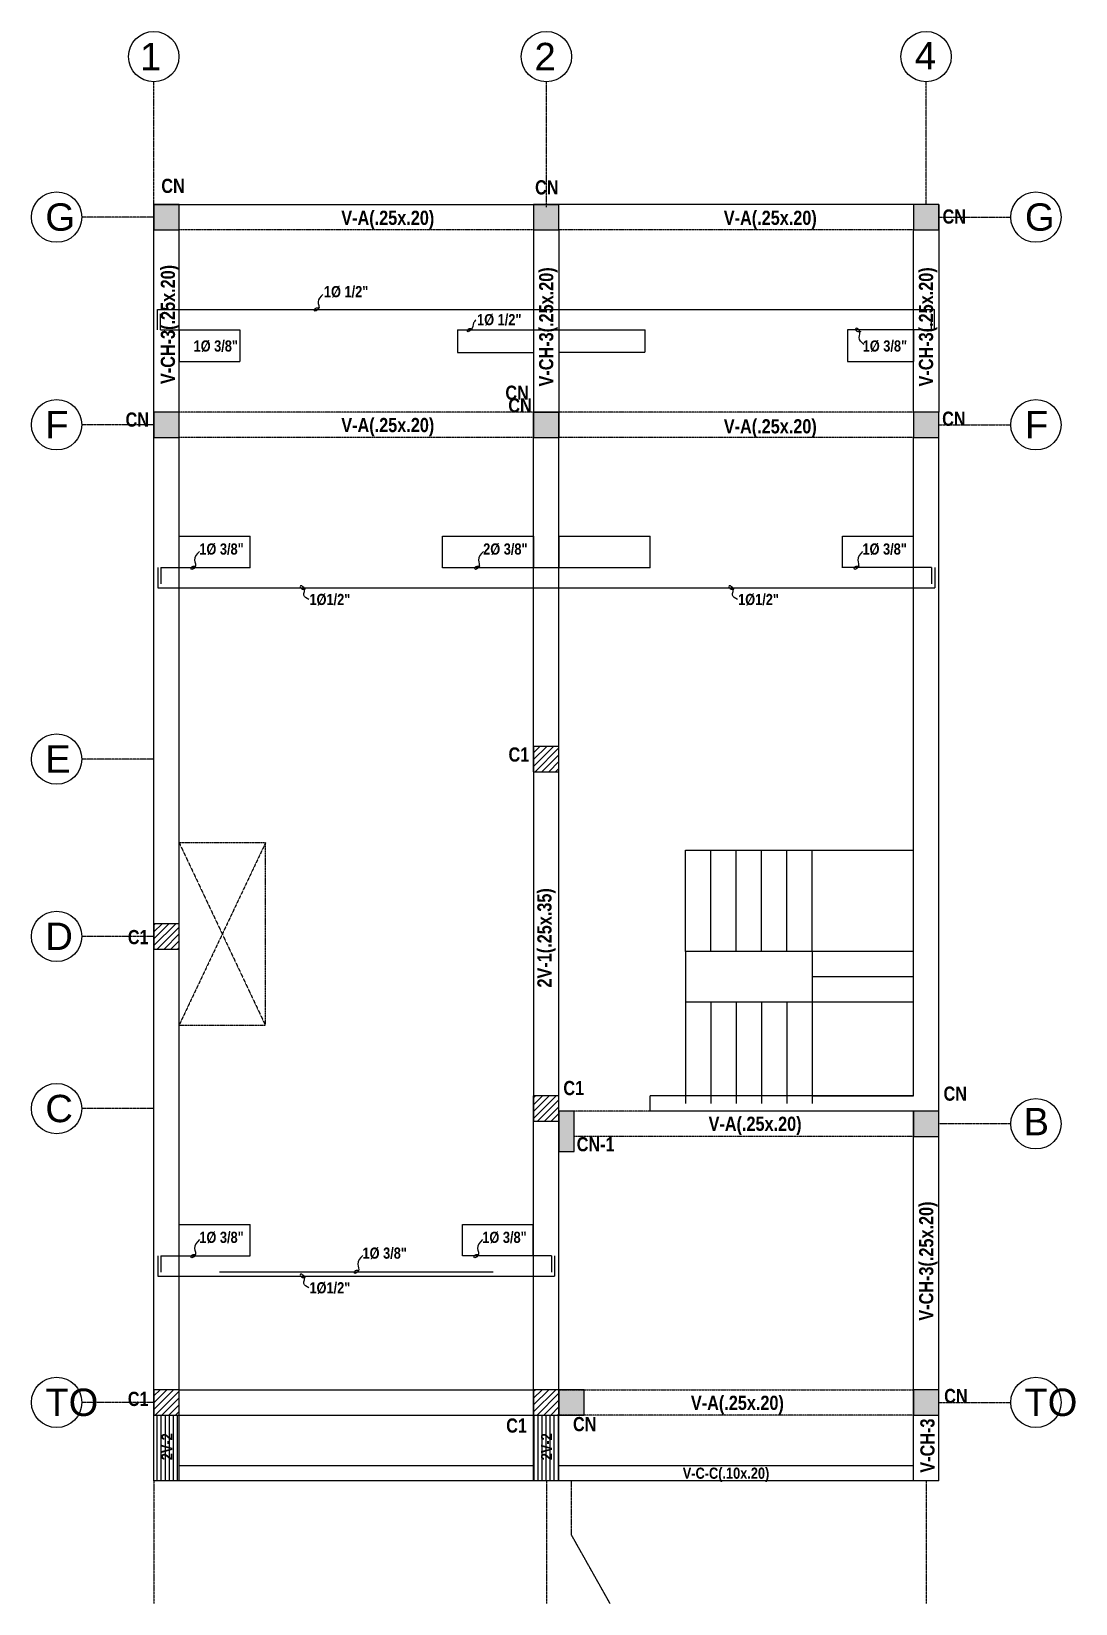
# Model space of a CAD drawing. Header units: millimetres. Extents: x -249630 to 95394, y -188036 to 109963.
# Drawn here: x 69944 to 80253, y -84337 to -68819 of the extents above; entities that cross this region are included whole.
import ezdxf

# ---------------------------------------------------------------- set-up
doc = ezdxf.new("R2010")
doc.units = ezdxf.units.MM
doc.header["$PDMODE"] = 2
doc.linetypes.add('ACAD_ISO04W100', pattern=[30, 24, -3, 0, -3])
doc.linetypes.add('DASHED2', pattern=[9.525, 6.35, -3.175])
for name, color, linetype in [('EJES', 161, 'Continuous'), ('Layer1', 2, 'Continuous'), ('Layer11', 30, 'Continuous'), ('Layer8', 8, 'Continuous'), ('SOMBRA', 252, 'Continuous'), ('SUBTITULOS', 90, 'Continuous'), ('TEXTOS', 11, 'Continuous'), ('VEREDA', 1, 'Continuous')]:
    doc.layers.add(name, color=color, linetype=linetype)
doc.styles.add('ARIAL', font='arial.ttf', dxfattribs={"height": 0.14})
doc.styles.add('COTAS', font='arial.ttf', dxfattribs={"width": 1.1})
doc.styles.add('DESCRIPCION(E)', font='swisscbi.ttf', dxfattribs={"width": 1.1, "oblique": 15, "height": 0.15})
doc.styles.add('SUBTITULOS(E)', font='swisscbi.ttf', dxfattribs={"oblique": 15, "height": 0.2})
doc.dimstyles.new('COTA1-50', dxfattribs={"dimscale": 0.5, "dimtxt": 0.22, "dimasz": 0.12, "dimexe": 0.08, "dimexo": 0.05, "dimgap": 0.076, "dimtad": 2, "dimzin": 4, "dimdsep": 46, "dimtxsty": 'COTAS', "dimblk": 'ARCHTICK', "dimcen": -0.1, "dimclrd": 141, "dimclre": 141, "dimclrt": 11, "dimadec": 0, "dimazin": 0, "dimtfac": 1, "dimtix": 1, "dimtmove": 1, "dimatfit": 3, "dimfxl": 1, "dimtolj": 1, "dimtzin": 0, "dimarcsym": 0})

# ---------------------------------------------------------------- blocks, each defined once
blk = doc.blocks.new('_ArchTick')
at = {"color": 0, "linetype": 'ByBlock', "const_width": 0.15}
blk.add_lwpolyline([(-0.5, -0.5), (0.5, 0.5)], dxfattribs=at)
blk = doc.blocks.new('*D474')
at = {"layer": 'Defpoints', "color": 0, "transparency": 16777216}
for p in [(71402, -71765), (72002, -71765), (72002, -72076)]:
    blk.add_point(p, dxfattribs=at)
at = {"layer": 'Layer11', "color": 141, "lineweight": -2, "transparency": 16777216}
for p, q in [((71402, -71765), (71402, -72076)), ((72002, -71765), (72002, -72076)), ((71402, -72076), (72002, -72076))]:
    blk.add_line(p, q, dxfattribs=at)
at = {"layer": 'Layer11', "color": 141, "lineweight": -2, "transparency": 16777216, "xscale": 0.06, "yscale": 0.06, "zscale": 0.06, "rotation": 180}
blk.add_blockref('_ArchTick', (71402, -72076), dxfattribs=at)
at = {"layer": 'Layer11', "color": 141, "lineweight": -2, "transparency": 16777216, "xscale": 0.06, "yscale": 0.06, "zscale": 0.06}
blk.add_blockref('_ArchTick', (72002, -72076), dxfattribs=at)
at = {"layer": 'Layer11', "color": 11, "transparency": 16777216, "insert": (71702, -72076), "char_height": 0.11, "attachment_point": 5, "style": 'COTAS'}
blk.add_mtext('\\A1;.60', dxfattribs=at)
blk = doc.blocks.new('*D475')
at = {"layer": 'Defpoints', "color": 0, "transparency": 16777216}
for p in [(74152, -71765), (74902, -71765), (74902, -71988)]:
    blk.add_point(p, dxfattribs=at)
at = {"layer": 'Layer11', "color": 141, "lineweight": -2, "transparency": 16777216}
for p, q in [((74152, -71765), (74152, -71988)), ((74902, -71765), (74902, -71988)), ((74152, -71988), (74902, -71988))]:
    blk.add_line(p, q, dxfattribs=at)
at = {"layer": 'Layer11', "color": 141, "lineweight": -2, "transparency": 16777216, "xscale": 0.06, "yscale": 0.06, "zscale": 0.06, "rotation": 180}
blk.add_blockref('_ArchTick', (74152, -71988), dxfattribs=at)
at = {"layer": 'Layer11', "color": 141, "lineweight": -2, "transparency": 16777216, "xscale": 0.06, "yscale": 0.06, "zscale": 0.06}
blk.add_blockref('_ArchTick', (74902, -71988), dxfattribs=at)
at = {"layer": 'Layer11', "color": 11, "transparency": 16777216, "insert": (74527, -71989), "char_height": 0.11, "attachment_point": 5, "style": 'COTAS'}
blk.add_mtext('\\A1;.75', dxfattribs=at)
blk = doc.blocks.new('*D476')
at = {"layer": 'Defpoints', "color": 0, "transparency": 16777216}
for p in [(75152, -71765), (76002, -71765), (76002, -71983)]:
    blk.add_point(p, dxfattribs=at)
at = {"layer": 'Layer11', "color": 141, "lineweight": -2, "transparency": 16777216}
for p, q in [((75152, -71765), (75152, -71983)), ((76002, -71765), (76002, -71983)), ((75152, -71983), (76002, -71983))]:
    blk.add_line(p, q, dxfattribs=at)
at = {"layer": 'Layer11', "color": 141, "lineweight": -2, "transparency": 16777216, "xscale": 0.06, "yscale": 0.06, "zscale": 0.06, "rotation": 180}
blk.add_blockref('_ArchTick', (75152, -71983), dxfattribs=at)
at = {"layer": 'Layer11', "color": 141, "lineweight": -2, "transparency": 16777216, "xscale": 0.06, "yscale": 0.06, "zscale": 0.06}
blk.add_blockref('_ArchTick', (76002, -71983), dxfattribs=at)
at = {"layer": 'Layer11', "color": 11, "transparency": 16777216, "insert": (75577, -71983), "char_height": 0.11, "attachment_point": 5, "style": 'COTAS'}
blk.add_mtext('\\A1;.85', dxfattribs=at)
blk = doc.blocks.new('*D477')
at = {"layer": 'Defpoints', "color": 0, "transparency": 16777216}
for p in [(78002, -71765), (78652, -71765), (78652, -72076)]:
    blk.add_point(p, dxfattribs=at)
at = {"layer": 'Layer11', "color": 141, "lineweight": -2, "transparency": 16777216}
for p, q in [((78002, -71765), (78002, -72076)), ((78652, -71765), (78652, -72076)), ((78002, -72076), (78652, -72076))]:
    blk.add_line(p, q, dxfattribs=at)
at = {"layer": 'Layer11', "color": 141, "lineweight": -2, "transparency": 16777216, "xscale": 0.06, "yscale": 0.06, "zscale": 0.06, "rotation": 180}
blk.add_blockref('_ArchTick', (78002, -72076), dxfattribs=at)
at = {"layer": 'Layer11', "color": 141, "lineweight": -2, "transparency": 16777216, "xscale": 0.06, "yscale": 0.06, "zscale": 0.06}
blk.add_blockref('_ArchTick', (78652, -72076), dxfattribs=at)
at = {"layer": 'Layer11', "color": 11, "transparency": 16777216, "insert": (78327, -72076), "char_height": 0.11, "attachment_point": 5, "style": 'COTAS'}
blk.add_mtext('\\A1;.65', dxfattribs=at)
blk = doc.blocks.new('*D483')
at = {"layer": 'Defpoints', "color": 0, "transparency": 16777216}
for p in [(72104, -73801), (71404, -74112), (72104, -74112)]:
    blk.add_point(p, dxfattribs=at)
at = {"layer": 'Layer11', "color": 141, "lineweight": -2, "transparency": 16777216}
for p, q in [((71404, -74112), (71404, -73800)), ((71404, -73801), (72104, -73801)), ((72104, -74112), (72104, -73800))]:
    blk.add_line(p, q, dxfattribs=at)
at = {"layer": 'Layer11', "color": 141, "lineweight": -2, "transparency": 16777216, "xscale": 0.06, "yscale": 0.06, "zscale": 0.06, "rotation": 180}
blk.add_blockref('_ArchTick', (71404, -73801), dxfattribs=at)
at = {"layer": 'Layer11', "color": 141, "lineweight": -2, "transparency": 16777216, "xscale": 0.06, "yscale": 0.06, "zscale": 0.06}
blk.add_blockref('_ArchTick', (72104, -73801), dxfattribs=at)
at = {"layer": 'Layer11', "color": 11, "transparency": 16777216, "insert": (71754, -73800), "char_height": 0.11, "attachment_point": 5, "style": 'COTAS'}
blk.add_mtext('\\A1;.70', dxfattribs=at)
blk = doc.blocks.new('*D484')
at = {"layer": 'Defpoints', "color": 0, "transparency": 16777216}
for p in [(74904, -73800), (74004, -74112), (74904, -74112)]:
    blk.add_point(p, dxfattribs=at)
at = {"layer": 'Layer11', "color": 141, "lineweight": -2, "transparency": 16777216}
for p, q in [((74004, -74112), (74004, -73800)), ((74004, -73800), (74904, -73800)), ((74904, -74112), (74904, -73800))]:
    blk.add_line(p, q, dxfattribs=at)
at = {"layer": 'Layer11', "color": 141, "lineweight": -2, "transparency": 16777216, "xscale": 0.06, "yscale": 0.06, "zscale": 0.06, "rotation": 180}
blk.add_blockref('_ArchTick', (74004, -73800), dxfattribs=at)
at = {"layer": 'Layer11', "color": 141, "lineweight": -2, "transparency": 16777216, "xscale": 0.06, "yscale": 0.06, "zscale": 0.06}
blk.add_blockref('_ArchTick', (74904, -73800), dxfattribs=at)
at = {"layer": 'Layer11', "color": 11, "transparency": 16777216, "insert": (74454, -73800), "char_height": 0.11, "attachment_point": 5, "style": 'COTAS'}
blk.add_mtext('\\A1;.90', dxfattribs=at)
blk = doc.blocks.new('*D485')
at = {"layer": 'Defpoints', "color": 0, "transparency": 16777216}
for p in [(76054, -73800), (75154, -74112), (76054, -74112)]:
    blk.add_point(p, dxfattribs=at)
at = {"layer": 'Layer11', "color": 141, "lineweight": -2, "transparency": 16777216}
for p, q in [((75154, -74112), (75154, -73800)), ((75154, -73800), (76054, -73800)), ((76054, -74112), (76054, -73800))]:
    blk.add_line(p, q, dxfattribs=at)
at = {"layer": 'Layer11', "color": 141, "lineweight": -2, "transparency": 16777216, "xscale": 0.06, "yscale": 0.06, "zscale": 0.06, "rotation": 180}
blk.add_blockref('_ArchTick', (75154, -73800), dxfattribs=at)
at = {"layer": 'Layer11', "color": 141, "lineweight": -2, "transparency": 16777216, "xscale": 0.06, "yscale": 0.06, "zscale": 0.06}
blk.add_blockref('_ArchTick', (76054, -73800), dxfattribs=at)
at = {"layer": 'Layer11', "color": 11, "transparency": 16777216, "insert": (75604, -73800), "char_height": 0.11, "attachment_point": 5, "style": 'COTAS'}
blk.add_mtext('\\A1;.90', dxfattribs=at)
blk = doc.blocks.new('*D486')
at = {"layer": 'Defpoints', "color": 0, "transparency": 16777216}
for p in [(78652, -73801), (77952, -74112), (78652, -74112)]:
    blk.add_point(p, dxfattribs=at)
at = {"layer": 'Layer11', "color": 141, "lineweight": -2, "transparency": 16777216}
for p, q in [((77952, -74112), (77952, -73800)), ((77952, -73801), (78652, -73801)), ((78652, -74112), (78652, -73800))]:
    blk.add_line(p, q, dxfattribs=at)
at = {"layer": 'Layer11', "color": 141, "lineweight": -2, "transparency": 16777216, "xscale": 0.06, "yscale": 0.06, "zscale": 0.06, "rotation": 180}
blk.add_blockref('_ArchTick', (77952, -73801), dxfattribs=at)
at = {"layer": 'Layer11', "color": 141, "lineweight": -2, "transparency": 16777216, "xscale": 0.06, "yscale": 0.06, "zscale": 0.06}
blk.add_blockref('_ArchTick', (78652, -73801), dxfattribs=at)
at = {"layer": 'Layer11', "color": 11, "transparency": 16777216, "insert": (78302, -73800), "char_height": 0.11, "attachment_point": 5, "style": 'COTAS'}
blk.add_mtext('\\A1;.70', dxfattribs=at)
blk = doc.blocks.new('*D487')
at = {"layer": 'Defpoints', "color": 0, "transparency": 16777216}
for p in [(72104, -80595), (71404, -80906), (72104, -80906)]:
    blk.add_point(p, dxfattribs=at)
at = {"layer": 'Layer11', "color": 141, "lineweight": -2, "transparency": 16777216}
for p, q in [((71404, -80906), (71404, -80595)), ((71404, -80595), (72104, -80595)), ((72104, -80906), (72104, -80595))]:
    blk.add_line(p, q, dxfattribs=at)
at = {"layer": 'Layer11', "color": 141, "lineweight": -2, "transparency": 16777216, "xscale": 0.06, "yscale": 0.06, "zscale": 0.06, "rotation": 180}
blk.add_blockref('_ArchTick', (71404, -80595), dxfattribs=at)
at = {"layer": 'Layer11', "color": 141, "lineweight": -2, "transparency": 16777216, "xscale": 0.06, "yscale": 0.06, "zscale": 0.06}
blk.add_blockref('_ArchTick', (72104, -80595), dxfattribs=at)
at = {"layer": 'Layer11', "color": 11, "transparency": 16777216, "insert": (71754, -80595), "char_height": 0.11, "attachment_point": 5, "style": 'COTAS'}
blk.add_mtext('\\A1;.70', dxfattribs=at)
blk = doc.blocks.new('*D488')
at = {"layer": 'Defpoints', "color": 0, "transparency": 16777216}
for p in [(74899, -80595), (74199, -80906), (74899, -80906)]:
    blk.add_point(p, dxfattribs=at)
at = {"layer": 'Layer11', "color": 141, "lineweight": -2, "transparency": 16777216}
for p, q in [((74199, -80906), (74199, -80595)), ((74199, -80595), (74899, -80595)), ((74899, -80906), (74899, -80595))]:
    blk.add_line(p, q, dxfattribs=at)
at = {"layer": 'Layer11', "color": 141, "lineweight": -2, "transparency": 16777216, "xscale": 0.06, "yscale": 0.06, "zscale": 0.06, "rotation": 180}
blk.add_blockref('_ArchTick', (74199, -80595), dxfattribs=at)
at = {"layer": 'Layer11', "color": 141, "lineweight": -2, "transparency": 16777216, "xscale": 0.06, "yscale": 0.06, "zscale": 0.06}
blk.add_blockref('_ArchTick', (74899, -80595), dxfattribs=at)
at = {"layer": 'Layer11', "color": 11, "transparency": 16777216, "insert": (74549, -80595), "char_height": 0.11, "attachment_point": 5, "style": 'COTAS'}
blk.add_mtext('\\A1;.70', dxfattribs=at)

msp = doc.modelspace()

# ---------------------------------------------------------------- hatches: boundary and pattern name
at = {"layer": 'Layer8'}
h = msp.add_hatch(dxfattribs=at)
h.set_pattern_fill('ANSI31', color=256, scale=15, style=0)
h.set_pattern_definition([(45, (-90395.46, -287373.35), (-33.6759605, 33.6759605), [])])
h.paths.add_polyline_path([(75152.219, -75876.638), (74902.219, -75876.638), (74902.219, -76126.638), (75152.219, -76126.638)])
h = msp.add_hatch(dxfattribs=at)
h.set_pattern_fill('ANSI31', color=256, scale=15, style=0)
h.set_pattern_definition([(45, (-101132.73, -287373.35), (-33.6759605, 33.6759605), [])])
h.paths.add_polyline_path([(75152.219, -79326.638), (74902.219, -79326.638), (74902.219, -79576.638), (75152.219, -79576.638)])
h.paths.add_polyline_path([(71402.219, -77626.638), (71152.219, -77626.638), (71152.219, -77876.638), (71402.219, -77876.638)])
h.paths.add_polyline_path([(71402.219, -82226.638), (71152.219, -82226.638), (71152.219, -82476.638), (71402.219, -82476.638)])
h.paths.add_polyline_path([(75152.219, -82226.638), (74902.219, -82226.638), (74902.219, -82476.638), (75152.219, -82476.638)])
h = msp.add_hatch(dxfattribs=at)
h.set_pattern_fill('_USER', color=256, scale=40, angle=90, style=0, pattern_type=0)
h.set_pattern_definition([(90, (-98613.554, -287423.35), (-40, 2e-15), [])])
h.paths.add_polyline_path([(74902.219, -83126.638), (75152.219, -83126.638), (75152.219, -82476.638), (74902.219, -82476.638)])
h.paths.add_polyline_path([(71402.219, -82476.638), (71152.219, -82476.638), (71152.219, -83126.638), (71402.219, -83126.638)])
h.paths.add_polyline_path([(75112.804, -82952.879), (75112.804, -82623.451), (74947.804, -82623.451), (74947.804, -82952.879)], flags=24)
h.paths.add_polyline_path([(71364.383, -82952.879), (71364.383, -82623.451), (71199.383, -82623.451), (71199.383, -82952.879)], flags=24)
at = {"layer": 'SOMBRA'}
h = msp.add_hatch(color=256, dxfattribs=at)
h.paths.add_polyline_path([(71402.219, -70526.638), (71152.219, -70526.638), (71152.219, -70776.638), (71402.219, -70776.638)])
h.paths.add_polyline_path([(71402.219, -72576.638), (71152.219, -72576.638), (71152.219, -72826.638), (71402.219, -72826.638)])
h.paths.add_polyline_path([(75152.219, -72576.638), (74902.219, -72576.638), (74902.219, -72826.638), (75152.219, -72826.638)])
h.paths.add_polyline_path([(75152.219, -70526.638), (74902.219, -70526.638), (74902.219, -70776.638), (75152.219, -70776.638)])
h.paths.add_polyline_path([(78902.219, -70526.638), (78652.219, -70526.638), (78652.219, -70776.638), (78902.219, -70776.638)])
h.paths.add_polyline_path([(78902.219, -72576.638), (78652.219, -72576.638), (78652.219, -72826.638), (78902.219, -72826.638)])
msp.add_hatch(color=252, dxfattribs=at).paths.add_polyline_path([(75302.219, -79476.638), (75152.219, -79476.638), (75152.219, -79876.638), (75302.219, -79876.638)])
h = msp.add_hatch(color=256, dxfattribs=at)
h.paths.add_polyline_path([(78902.219, -79476.638), (78652.219, -79476.638), (78652.219, -79726.638), (78902.219, -79726.638)])
h.paths.add_polyline_path([(78902.219, -82226.638), (78652.219, -82226.638), (78652.219, -82476.638), (78902.219, -82476.638)])
h.paths.add_polyline_path([(75402.219, -82226.638), (75152.219, -82226.638), (75152.219, -82476.638), (75402.219, -82476.638)])

# ---------------------------------------------------------------- linework, layer by layer
at = {"color": 5, "linetype": 'Continuous'}
for p, q in [((71189.004, -71564.883), (78860.735, -71564.883)), ((71189.004, -71764.883), (71189.004, -71564.883)), ((71219.004, -71764.883), (71219.004, -71604.883)), ((78830.735, -71764.883), (78830.735, -71604.883)), ((78860.735, -71764.883), (78860.735, -71564.883)), ((71219.004, -71764.883), (72002.219, -71764.883)), ((74152.219, -71764.883), (76002.219, -71764.883)), ((78830.735, -71764.883), (78002.219, -71764.883)), ((71190.479, -74111.618), (71190.479, -74311.618)), ((71220.479, -74111.618), (71220.479, -74271.618)), ((71220.479, -74111.618), (72103.694, -74111.618)), ((74003.694, -74111.618), (76053.694, -74111.618)), ((78832.21, -74111.618), (77952.219, -74111.618)), ((78832.21, -74111.618), (78832.21, -74271.618)), ((78862.21, -74111.618), (78862.21, -74311.618)), ((71190.479, -74311.618), (78862.21, -74311.618)), ((71190.479, -80906.202), (71190.479, -81106.202)), ((71220.479, -80906.202), (71220.479, -81066.202)), ((71220.479, -80906.202), (72103.694, -80906.202)), ((75078.764, -80906.202), (74198.772, -80906.202)), ((75078.764, -80906.202), (75078.764, -81066.202)), ((75108.764, -80906.202), (75108.764, -81106.202)), ((71190.479, -81106.202), (75108.764, -81106.202)), ((71802.219, -81064.317), (74502.219, -81064.317))]:
    msp.add_line(p, q, dxfattribs=at)
at = {"layer": 'EJES', "linetype": 'ACAD_ISO04W100', "ltscale": 0.03}
for p, q in [((71152.219, -70526.638), (71152.219, -69315.855)), ((75028.457, -70551.638), (75028.457, -69315.855)), ((78777.219, -70526.638), (78777.219, -69315.855)), ((71152.219, -70651.638), (70441.435, -70651.638)), ((78902.219, -70651.638), (79613.002, -70651.638)), ((71152.219, -72701.638), (70441.435, -72701.638)), ((78902.219, -72701.638), (79613.002, -72701.638)), ((71152.219, -76001.638), (70441.435, -76001.638)), ((71152.219, -77751.638), (70441.435, -77751.638)), ((71152.219, -79451.638), (70441.435, -79451.638)), ((71152.219, -82351.638), (70441.435, -82351.638)), ((71152.219, -83126.638), (71152.219, -84337.422)), ((75028.457, -83126.638), (75028.457, -84337.422)), ((78777.219, -83126.638), (78777.219, -84337.422))]:
    msp.add_line(p, q, dxfattribs=at)
for points in [[(79613.002, -79601.638), (78902.219, -79601.638)], [(78902.219, -82351.638), (79613.002, -82351.638)], [(75657.731, -84337.422), (75277.219, -83661.347), (75277.219, -83126.638)]]:
    msp.add_lwpolyline(points, dxfattribs=at)
at = {"layer": 'EJES'}
for centre in [(71152.219, -69067.229), (75028.457, -69067.229), (78777.219, -69067.229), (70192.81, -70651.638), (79861.628, -70651.638), (70192.81, -72701.638), (79861.628, -72701.638), (70192.81, -76001.638), (70192.81, -77751.638), (70192.81, -79451.638), (79861.628, -79601.638), (70192.81, -82351.638), (79861.628, -82351.638)]:
    msp.add_circle(centre, 248.625, dxfattribs=at)
at = {"layer": 'Layer1'}
for p, q in [((71152.219, -83126.638), (71152.219, -70526.638)), ((78902.219, -74476.638), (78902.219, -72576.638)), ((71402.219, -76826.638), (71402.219, -72826.638)), ((74902.219, -76126.638), (74902.219, -72826.638)), ((75152.219, -76126.638), (75152.219, -72826.638)), ((78652.219, -74476.638), (78652.219, -72826.638)), ((78652.219, -79326.638), (78652.219, -74476.638)), ((78902.219, -83126.638), (78902.219, -74476.638)), ((71402.219, -78626.638), (71402.219, -76826.638)), ((71402.219, -83126.638), (71402.219, -78626.638)), ((74902.219, -83126.638), (74902.219, -79326.638)), ((75152.219, -82226.638), (75152.219, -79326.638)), ((78652.219, -79326.638), (76052.219, -79326.638)), ((76052.219, -79476.638), (76052.219, -79326.638)), ((77652.219, -79326.638), (76402.219, -79326.638)), ((77652.219, -79326.638), (78652.219, -79326.638)), ((78652.219, -79476.638), (76052.219, -79476.638)), ((78652.219, -83126.638), (78652.219, -79476.638)), ((75152.219, -83126.638), (75152.219, -82476.638)), ((74902.219, -82976.638), (71402.219, -82976.638)), ((78652.219, -82976.638), (75152.219, -82976.638)), ((74902.219, -83126.638), (71152.219, -83126.638)), ((75152.219, -83126.638), (74902.219, -83126.638)), ((78902.219, -83126.638), (75152.219, -83126.638))]:
    msp.add_line(p, q, dxfattribs=at)
for points in [[(71152.219, -70526.638), (75152.219, -70526.638)], [(78902.219, -70526.638), (75152.219, -70526.638)], [(78902.219, -70526.638), (78902.219, -72576.638)], [(71402.219, -72576.638), (71402.219, -70776.638)], [(74902.219, -70776.638), (74902.219, -72576.638)], [(75152.219, -70776.638), (75152.219, -72576.638)], [(78652.219, -72576.638), (78652.219, -70776.638)], [(74902.219, -72826.638), (74902.219, -72576.638), (75152.219, -72576.638), (75152.219, -72826.638)], [(74902.219, -76126.638), (74902.219, -79326.638)], [(75152.219, -79326.638), (75152.219, -76126.638)], [(71402.219, -82226.638), (74902.219, -82226.638)], [(71402.219, -82476.638), (74902.219, -82476.638)]]:
    msp.add_lwpolyline(points, dxfattribs=at)
at = {"layer": 'VEREDA', "linetype": 'DASHED2', "ltscale": 0.025}
for p, q in [((72255.865, -78618.916), (72255.865, -76826.638)), ((71402.219, -78626.638), (72255.865, -78626.638))]:
    msp.add_line(p, q, dxfattribs=at)
at = {"layer": 'VEREDA'}
for p, q in [((76402.219, -77901.638), (76402.219, -76901.638)), ((76402.219, -76901.638), (78652.219, -76901.638)), ((76652.219, -77901.638), (76652.219, -76901.638)), ((76902.219, -77901.638), (76902.219, -76901.638)), ((77152.219, -77901.638), (77152.219, -76901.638)), ((77402.219, -77901.638), (77402.219, -76901.638)), ((77652.219, -77901.638), (77652.219, -76901.638)), ((78652.219, -77901.638), (76402.219, -77901.638)), ((78652.219, -78151.638), (77652.219, -78151.638)), ((78652.219, -78401.638), (76402.219, -78401.638)), ((76402.219, -78401.638), (76402.219, -79401.638)), ((76652.219, -78401.638), (76652.219, -79401.638)), ((76902.219, -78401.638), (76902.219, -79401.638)), ((77152.219, -78401.638), (77152.219, -79401.638)), ((77402.219, -78401.638), (77402.219, -79401.638)), ((77652.219, -78401.638), (77652.219, -79401.638))]:
    msp.add_line(p, q, dxfattribs=at)
for points in [[(71152.219, -70776.638), (71402.219, -70776.638), (71402.219, -70526.638), (71152.219, -70526.638)], [(74902.219, -70776.638), (75152.219, -70776.638), (75152.219, -70526.638), (74902.219, -70526.638)], [(78652.219, -70776.638), (78902.219, -70776.638), (78902.219, -70526.638), (78652.219, -70526.638)], [(71152.219, -72826.638), (71402.219, -72826.638), (71402.219, -72576.638), (71152.219, -72576.638)], [(74902.219, -72826.638), (75152.219, -72826.638), (75152.219, -72576.638), (74902.219, -72576.638)], [(78652.219, -72826.638), (78902.219, -72826.638), (78902.219, -72576.638), (78652.219, -72576.638)], [(74902.219, -76126.638), (75152.219, -76126.638), (75152.219, -75876.638), (74902.219, -75876.638)], [(71152.219, -77876.638), (71402.219, -77876.638), (71402.219, -77626.638), (71152.219, -77626.638)], [(74902.219, -79576.638), (75152.219, -79576.638), (75152.219, -79326.638), (74902.219, -79326.638)], [(75302.219, -79876.638), (75302.219, -79476.638), (75152.219, -79476.638), (75152.219, -79876.638)], [(78652.219, -79726.638), (78902.219, -79726.638), (78902.219, -79476.638), (78652.219, -79476.638)], [(71152.219, -82476.638), (71402.219, -82476.638), (71402.219, -82226.638), (71152.219, -82226.638)], [(74902.219, -82476.638), (75152.219, -82476.638), (75152.219, -82226.638), (74902.219, -82226.638)], [(75152.219, -82476.638), (75402.219, -82476.638), (75402.219, -82226.638), (75152.219, -82226.638)], [(78652.219, -82476.638), (78902.219, -82476.638), (78902.219, -82226.638), (78652.219, -82226.638)]]:
    msp.add_lwpolyline(points, close=True, dxfattribs=at)
at = {"layer": 'VEREDA', "color": 30, "linetype": 'DASHED2', "ltscale": 0.025}
for points in [[(74902.219, -70776.638), (71402.219, -70776.638)], [(78652.219, -70776.638), (75152.219, -70776.638)], [(74902.219, -72576.638), (71402.219, -72576.638)], [(78652.219, -72576.638), (75152.219, -72576.638)], [(74902.219, -72826.638), (71402.219, -72826.638)], [(78652.219, -72826.638), (75152.219, -72826.638)], [(78652.219, -79476.638), (75152.219, -79476.638)], [(78652.219, -79726.638), (75302.219, -79726.638)], [(75152.219, -82226.638), (78652.219, -82226.638)], [(78652.219, -82476.638), (75152.219, -82476.638)]]:
    msp.add_lwpolyline(points, dxfattribs=at)
at = {"layer": 'VEREDA', "linetype": 'DASHED2', "ltscale": 0.025}
for points in [[(72255.865, -76826.638), (71402.219, -78626.638)], [(71402.219, -76826.638), (72252.219, -78626.638)], [(72255.865, -76826.638), (71402.219, -76826.638)]]:
    msp.add_lwpolyline(points, dxfattribs=at)
at = {"layer": 'VEREDA'}
for points in [[(76402.219, -77901.638), (76402.219, -78401.638)], [(77652.219, -77901.638), (77652.219, -78401.638)]]:
    msp.add_lwpolyline(points, dxfattribs=at)
for points, start_tangent in [([(72821.055, -71416.71), (72773.741, -71486.489), (72773.741, -71560.77), (72739.944, -71576.526), (72741.165, -71560.823), (72751.447, -71550.306), (72769.808, -71545.414), (72787.235, -71546.355), (72786.927, -71544.198)], (0.108755775, 0.994068499)), ([(74331.207, -71665.65), (74310.238, -71695.887), (74282.896, -71765.896), (74249.1, -71781.653), (74250.32, -71765.949), (74260.602, -71755.432), (74278.964, -71750.541), (74296.391, -71751.481), (74296.082, -71749.325)], (0.108755775, 0.994068499)), ([(78163.79, -71910.204), (78116.475, -71840.425), (78116.475, -71766.144), (78082.679, -71750.388), (78083.899, -71766.091), (78094.181, -71776.608), (78112.543, -71781.5), (78129.97, -71780.559), (78129.661, -71782.716)], (0.108755775, -0.994068499)), ([(71603.571, -73950.649), (71555.26, -74036.873), (71555.26, -74111.154), (71521.464, -74126.911), (71522.684, -74111.207), (71532.966, -74100.69), (71551.327, -74095.798), (71568.754, -74096.739), (71568.446, -74094.582)], (0.108755775, 0.994068499)), ([(74406.014, -73950.649), (74357.703, -74036.873), (74357.703, -74111.154), (74323.907, -74126.911), (74325.127, -74111.207), (74335.409, -74100.69), (74353.771, -74095.798), (74371.198, -74096.739), (74370.889, -74094.582)], (0.108755775, 0.994068499)), ([(78150.927, -73950.649), (78102.616, -74036.873), (78102.616, -74111.154), (78068.82, -74126.911), (78070.04, -74111.207), (78080.322, -74100.69), (78098.684, -74095.798), (78116.111, -74096.739), (78115.802, -74094.582)], (0.108755775, 0.994068499)), ([(72682.032, -74425.138), (72633.721, -74382.737), (72633.721, -74308.456), (72599.925, -74292.7), (72601.146, -74308.403), (72611.428, -74318.92), (72629.789, -74323.812), (72647.216, -74322.871), (72646.907, -74325.028)], (0.108755775, -0.994068499)), ([(76914.303, -74425.138), (76865.992, -74382.737), (76865.992, -74308.456), (76832.195, -74292.7), (76833.416, -74308.403), (76843.698, -74318.92), (76862.059, -74323.812), (76879.486, -74322.871), (76879.178, -74325.028)], (0.108755775, -0.994068499)), ([(71603.571, -80745.233), (71555.26, -80831.457), (71555.26, -80905.738), (71521.464, -80921.495), (71522.684, -80905.791), (71532.966, -80895.274), (71551.327, -80890.383), (71568.754, -80891.323), (71568.446, -80889.167)], (0.108755775, 0.994068499)), ([(74397.481, -80745.233), (74349.17, -80831.457), (74349.17, -80905.738), (74315.373, -80921.495), (74316.594, -80905.791), (74326.876, -80895.274), (74345.237, -80890.383), (74362.664, -80891.323), (74362.356, -80889.167)], (0.108755775, 0.994068499)), ([(73214.816, -80901.096), (73166.505, -80987.32), (73166.505, -81061.601), (73132.709, -81077.358), (73133.929, -81061.654), (73144.211, -81051.137), (73162.572, -81046.245), (73179.999, -81047.186), (73179.691, -81045.029)], (0.108755775, 0.994068499)), ([(72682.032, -81219.723), (72633.721, -81177.321), (72633.721, -81103.041), (72599.925, -81087.284), (72601.146, -81102.988), (72611.428, -81113.505), (72629.789, -81118.396), (72647.216, -81117.456), (72646.907, -81119.612)], (0.108755775, -0.994068499))]:
    msp.add_spline(points, degree=3, dxfattribs=dict(at, start_tangent=start_tangent))

# ---------------------------------------------------------------- texts
at = {"layer": 'EJES', "style": 'ARIAL'}
for s, p in [('1', (71015.543, -69201.247)), ('2', (74911.314, -69201.247)), ('4', (78665.756, -69193.63)), ('G', (70081.348, -70785.657)), ('G', (79753.128, -70785.657)), ('F', (70081.348, -72835.657)), ('F', (79753.128, -72835.657)), ('E', (70081.348, -76135.657)), ('D', (70081.348, -77885.657)), ('C', (70081.348, -79585.657)), ('B', (79739.616, -79714.873)), ('TO', (70081.348, -82485.657)), ('TO', (79747.348, -82485.657))]:
    msp.add_text(s, height=270, dxfattribs=at).set_placement(p)
at = {"layer": 'SUBTITULOS', "linetype": 'ByBlock', "style": 'SUBTITULOS(E)'}
for s, p in [('CN', (71226.571, -70412.739)), ('CN', (74916.615, -70427.418)), ('V-A(.25x.20)', (73003.406, -70728.304)), ('V-A(.25x.20)', (76779.975, -70728.304)), ('CN', (78939.637, -70715.77)), ('CN', (74623.467, -72454.732)), ('CN', (74652.285, -72579.491)), ('CN', (70873.255, -72719.966)), ('V-A(.25x.20)', (73003.406, -72773.88)), ('CN', (78935.81, -72711.498)), ('V-A(.25x.20)', (76779.975, -72786.129)), ('C1', (74654.147, -76026.388)), ('C1', (70895.68, -77828.486)), ('C1', (75195.767, -79318.445)), ('CN', (78949.358, -79373.576)), ('V-A(.25x.20)', (76629.89, -79671.339)), ('CN-1', (75327.78, -79873.159)), ('C1', (70895.68, -82387.281)), ('CN', (78955.676, -82357.979)), ('V-A(.25x.20)', (76455.281, -82425.936)), ('C1', (74631.426, -82650.394)), ('CN', (75290.607, -82635.777))]:
    msp.add_text(s, height=140, dxfattribs=at).set_placement(p)
for s, p in [('V-CH-3(.25x.20)', (71361.304, -72299.398)), ('V-CH-3(.25x.20)', (75096.482, -72323.177)), ('V-CH-3(.25x.20)', (78846.482, -72323.177)), ('2V-1(.25x.35)', (75079.012, -78256.643)), ('V-CH-3(.25x.20)', (78848.342, -81545.024)), ('V-CH-3', (78860.453, -83045.819))]:
    msp.add_text(s, height=140, rotation=90, dxfattribs=at).set_placement(p)
at = {"layer": 'TEXTOS', "linetype": 'ByBlock', "style": 'DESCRIPCION(E)'}
for s, p in [('1%%C 1/2" ', (72832.027, -71441.927)), ('1%%C 1/2" ', (74344.11, -71718.18)), ('1%%C 3/8" ', (71545.16, -71978.166)), ('1%%C 3/8" ', (78151.478, -71978.166)), ('1%%C 3/8" ', (71601.772, -73982.667)), ('2%%C 3/8" ', (74404.215, -73982.667)), ('1%%C 3/8" ', (78149.128, -73982.667)), ('1%%C1/2"', (72689.043, -74480.732)), ('1%%C1/2"', (76921.314, -74480.732)), ('1%%C 3/8" ', (71601.772, -80777.251)), ('1%%C 3/8" ', (74395.682, -80777.251)), ('1%%C 3/8" ', (73213.017, -80933.114)), ('1%%C1/2"', (72689.043, -81275.317)), ('V-C-C(.10x.20)', (76375.06, -83105.613))]:
    msp.add_text(s, height=110, dxfattribs=at).set_placement(p)
for p in [(71336.883, -82922.451), (75085.304, -82922.451)]:
    msp.add_text('2V-2', height=110, rotation=90, dxfattribs=at).set_placement(p)

# ---------------------------------------------------------------- dimensions: what is measured, and where the dimension line sits
at = {"layer": 'Layer11'}
for base, p1, p2, text, picture, middle in [((72002.219, -72075.991), (71402.219, -71764.883), (72002.219, -71764.883), '.60', '*D474', (71702.219, -72076.085)), ((74902.219, -71988.449), (74152.219, -71764.883), (74902.219, -71764.883), '.75', '*D475', (74527.219, -71988.543)), ((76002.219, -71982.604), (75152.219, -71764.883), (76002.219, -71764.883), '.85', '*D476', (75577.219, -71982.698)), ((78652.219, -72075.991), (78002.219, -71764.883), (78652.219, -71764.883), '.65', '*D477', (78327.219, -72076.085)), ((72103.694, -73800.51), (71403.694, -74111.618), (72103.694, -74111.618), '.70', '*D483', (71753.694, -73800.416)), ((74903.694, -73800.15), (74003.694, -74111.618), (74903.694, -74111.618), '.90', '*D484', (74453.694, -73800.056)), ((76053.694, -73800.15), (75153.694, -74111.618), (76053.694, -74111.618), '.90', '*D485', (75603.694, -73800.056)), ((78652.219, -73800.51), (77952.219, -74111.618), (78652.219, -74111.618), '.70', '*D486', (78302.219, -73800.416)), ((72103.694, -80595.094), (71403.694, -80906.202), (72103.694, -80906.202), '.70', '*D487', (71753.694, -80595)), ((74898.772, -80595.094), (74198.772, -80906.202), (74898.772, -80906.202), '.70', '*D488', (74548.772, -80595))]:
    dim = msp.add_linear_dim(base=base, p1=p1, p2=p2, text=text, dimstyle='COTA1-50', dxfattribs=at)
    dim.commit()
    dim.dimension.update_dxf_attribs({"geometry": picture, "text_midpoint": middle})

doc.saveas('drawing.dxf')
